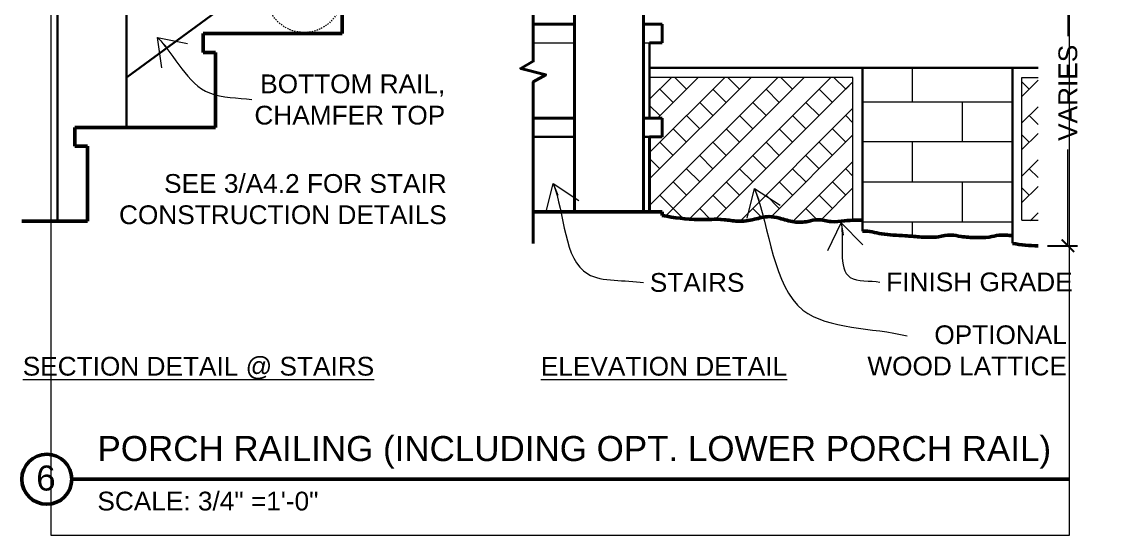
# Model space of a CAD drawing. Header units: inches. Extents: x -4969 to 16721, y 2489 to 24693.
# Drawn here: x 1691.5 to 1778.5, y 3599.8 to 3640.9 of the extents above; entities that cross this region are included whole.
import ezdxf

# ---------------------------------------------------------------- set-up
doc = ezdxf.new("R2010")
doc.units = ezdxf.units.IN
doc.header["$MEASUREMENT"] = 0
doc.linetypes.add('DASHED2', pattern=[0.375, 0.25, -0.125])
doc.layers.get('0').update_dxf_attribs({"lineweight": 5})
doc.layers.add('0-NPLT', color=1, linetype='Continuous', plot=False)
for name, color, linetype, lineweight in [('1', 1, 'Continuous', 9), ('2', 6, 'Continuous', 20), ('3', 3, 'Continuous', 30), ('4', 2, 'Continuous', 40), ('5', 4, 'Continuous', 50), ('A-DIMSx', 7, 'Continuous', 9), ('A-TEXTx', 7, 'Continuous', 20), ('TB-11x17', 7, 'Continuous', 100)]:
    doc.layers.add(name, color=color, linetype=linetype, lineweight=lineweight)
doc.styles.get("Standard").update_dxf_attribs({"font": 'Arial.ttf'})
doc.dimstyles.get("Standard").update_dxf_attribs({"dimtxt": 3, "dimasz": 2, "dimexe": 0.03125, "dimexo": 0.0625, "dimgap": 0.03125, "dimtad": 0, "dimtoh": 1, "dimdec": 4, "dimlfac": 0.99985, "dimzin": 0, "dimdsep": 46, "dimlunit": 4, "dimtxsty": 'Standard', "dimblk": 'ARCHTICK', "dimblk1": 'ARCHTICK', "dimblk2": 'ARCHTICK', "dimcen": 0.09, "dimclrt": 256, "dimadec": 0, "dimazin": 0, "dimtfac": 1, "dimtdec": 4, "dimtofl": 0, "dimtmove": 0, "dimatfit": 3, "dimfxl": 1, "dimtolj": 1, "dimtzin": 0, "dimarcsym": 0})

# ---------------------------------------------------------------- blocks, each defined once
blk = doc.blocks.new('_ArchTick')
at = {"color": 0, "linetype": 'ByBlock', "lineweight": 0, "const_width": 0.15}
blk.add_lwpolyline([(-0.5, -0.5), (0.5, 0.5)], dxfattribs=at)
blk = doc.blocks.new('*D689')
at = {"layer": 'A-DIMSx', "color": 0, "lineweight": -2, "ltscale": 0.1, "transparency": 16777216}
for p, q in [((1773.432, 3647.427), (1775.825, 3647.427)), ((1773.432, 3622.957), (1775.825, 3622.957))]:
    blk.add_line(p, q, dxfattribs=at)
at = {"layer": 'A-DIMSx', "color": 0, "lineweight": 5, "ltscale": 0.1, "transparency": 16777216}
for p, q in [((1775.075, 3647.427), (1775.075, 3639.726)), ((1775.075, 3622.957), (1775.075, 3630.658))]:
    blk.add_line(p, q, dxfattribs=at)
at = {"layer": 'Defpoints', "color": 0, "ltscale": 0.1, "transparency": 16777216}
for p in [(1772.682, 3647.427), (1772.682, 3622.957), (1775.075, 3622.957)]:
    blk.add_point(p, dxfattribs=at)
at = {"layer": 'A-DIMSx', "color": 0, "lineweight": 5, "ltscale": 0.1, "transparency": 16777216}
for p, rotation in [((1775.075, 3647.427), 90), ((1775.075, 3622.957), 270)]:
    blk.add_blockref('_ArchTick', p, dxfattribs=dict(at, rotation=rotation))
at = {"layer": 'A-DIMSx', "ltscale": 0.1, "transparency": 16777216, "insert": (1775.075, 3635.192), "char_height": 1.5, "attachment_point": 5, "rotation": 90}
blk.add_mtext('\\A1;VARIES', dxfattribs=at)

msp = doc.modelspace()

# ---------------------------------------------------------------- linework, layer by layer
at = {"layer": '0-NPLT', "lineweight": 9, "ltscale": 0.1}
msp.add_lwpolyline([(1775.1907591, 3756.9627845), (1693.7923718, 3756.9627845), (1693.7923718, 3599.8218947), (1775.1907591, 3599.8218947)], close=True, dxfattribs=at)
at = {"layer": '1'}
for p, q in [((1762.6452116, 3634.4767288), (1762.6452116, 3637.1767288)), ((1757.8952116, 3636.4267288), (1741.6452116, 3636.4267288)), ((1757.8952116, 3624.99913), (1757.8952116, 3636.4267288)), ((1771.3952116, 3636.4267288), (1772.6820693, 3636.4267288)), ((1771.3952116, 3624.99913), (1771.3952116, 3636.4267288)), ((1758.6452116, 3634.4767288), (1770.6452116, 3634.4767288)), ((1766.6452116, 3631.2767288), (1766.6452116, 3634.4767288)), ((1770.6452116, 3631.2767288), (1758.6452116, 3631.2767288)), ((1762.6452116, 3628.0767288), (1762.6452116, 3631.2767288)), ((1758.6452116, 3628.0767288), (1770.6452116, 3628.0767288)), ((1766.6452116, 3624.8767288), (1766.6452116, 3628.0767288)), ((1758.6452116, 3624.8767288), (1770.6452116, 3624.8767288)), ((1762.6452116, 3623.7184761), (1762.6452116, 3624.8767288)), ((1771.3952116, 3624.99913), (1772.6820693, 3624.99913))]:
    msp.add_line(p, q, dxfattribs=at)
at = {"layer": '1', "ltscale": 0.25}
for p, q in [((1743.3995226, 3636.4267288), (1741.6452116, 3634.6724178)), ((1751.8848039, 3636.4267288), (1741.6452116, 3626.1871365)), ((1749.7634836, 3636.4267288), (1741.6452116, 3628.3084568)), ((1747.6421633, 3636.4267288), (1741.6452116, 3630.4297772)), ((1745.5208429, 3636.4267288), (1742.2708429, 3633.1767288)), ((1754.0061243, 3636.4267288), (1742.9130015, 3625.333606)), ((1744.5831143, 3635.4890003), (1743.6453858, 3636.4267288)), ((1756.1274446, 3636.4267288), (1744.7906782, 3625.0899624)), ((1757.8952116, 3636.0731754), (1746.9003505, 3625.0783144)), ((1748.825755, 3635.4890003), (1747.8880265, 3636.4267288)), ((1753.0683957, 3635.4890003), (1752.1306671, 3636.4267288)), ((1757.3110364, 3635.4890003), (1756.3733078, 3636.4267288)), ((1757.8952116, 3636.0731754), (1757.3110364, 3635.4890003)), ((1771.3952116, 3634.9048251), (1772.6820693, 3636.1916828)), ((1771.3952116, 3636.0731754), (1771.9793868, 3635.4890003)), ((1743.5224542, 3634.4283401), (1742.461794, 3635.4890003)), ((1747.7650949, 3634.4283401), (1746.7044347, 3635.4890003)), ((1752.0077355, 3634.4283401), (1750.9470754, 3635.4890003)), ((1756.2503762, 3634.4283401), (1755.1897161, 3635.4890003)), ((1742.461794, 3633.3676799), (1741.6452116, 3634.1842623)), ((1746.7044347, 3633.3676799), (1745.6437745, 3634.4283401)), ((1750.9470754, 3633.3676799), (1749.8864152, 3634.4283401)), ((1755.1897161, 3633.3676799), (1754.1290559, 3634.4283401)), ((1745.6437745, 3632.3070198), (1744.5831143, 3633.3676799)), ((1749.8864152, 3632.3070198), (1748.825755, 3633.3676799)), ((1757.8952116, 3633.9518551), (1748.8667956, 3624.9234392)), ((1754.1290559, 3632.3070198), (1753.0683957, 3633.3676799)), ((1757.8952116, 3632.7835047), (1757.3110364, 3633.3676799)), ((1771.3952116, 3632.7835047), (1772.6820693, 3634.0703625)), ((1771.9793868, 3633.3676799), (1772.6820693, 3632.6649974)), ((1744.5831143, 3631.2463596), (1743.5224542, 3632.3070198)), ((1748.825755, 3631.2463596), (1747.7650949, 3632.3070198)), ((1757.8952116, 3631.8305348), (1751.3536832, 3625.2890064)), ((1753.0683957, 3631.2463596), (1752.0077355, 3632.3070198)), ((1757.3110364, 3631.2463596), (1756.2503762, 3632.3070198)), ((1771.3952116, 3630.6621844), (1772.6820693, 3631.9490421)), ((1771.3952116, 3631.8305348), (1771.9793868, 3631.2463596)), ((1743.5224542, 3630.1856994), (1742.461794, 3631.2463596)), ((1747.7650949, 3630.1856994), (1746.7044347, 3631.2463596)), ((1752.0077355, 3630.1856994), (1750.9470754, 3631.2463596)), ((1756.2503762, 3630.1856994), (1755.1897161, 3631.2463596)), ((1742.461794, 3629.1250392), (1741.6452116, 3629.9416217)), ((1746.7044347, 3629.1250392), (1745.6437745, 3630.1856994)), ((1750.9470754, 3629.1250392), (1749.8864152, 3630.1856994)), ((1755.1897161, 3629.1250392), (1754.1290559, 3630.1856994)), ((1771.3952116, 3628.5408641), (1772.6820693, 3629.8277218)), ((1745.6437745, 3628.0643791), (1744.5831143, 3629.1250392)), ((1749.8864152, 3628.0643791), (1748.825755, 3629.1250392)), ((1754.1290559, 3628.0643791), (1753.0683957, 3629.1250392)), ((1757.8952116, 3629.7092144), (1753.073582, 3624.8875849)), ((1757.8952116, 3628.5408641), (1757.3110364, 3629.1250392)), ((1771.9793868, 3629.1250392), (1772.6820693, 3628.4223567)), ((1744.5831143, 3627.0037189), (1743.5224542, 3628.0643791)), ((1748.825755, 3627.0037189), (1747.7650949, 3628.0643791)), ((1753.0683957, 3627.0037189), (1752.0077355, 3628.0643791)), ((1757.3110364, 3627.0037189), (1756.2503762, 3628.0643791)), ((1757.8952116, 3627.5878941), (1755.34184, 3625.0345225)), ((1771.3952116, 3626.4195437), (1772.6820693, 3627.7064015)), ((1771.3952116, 3627.5878941), (1771.9793868, 3627.0037189)), ((1744.3321173, 3625.1333956), (1742.461794, 3627.0037189)), ((1747.7650949, 3625.9430587), (1746.7044347, 3627.0037189)), ((1752.0077355, 3625.9430587), (1750.9470754, 3627.0037189)), ((1756.2503762, 3625.9430587), (1755.1897161, 3627.0037189)), ((1735.6452116, 3625.6767288), (1741.1452116, 3625.6767288)), ((1743.5224542, 3625.9430587), (1742.9130015, 3625.333606)), ((1746.5140403, 3625.072793), (1745.6437745, 3625.9430587)), ((1750.6081218, 3625.2213521), (1749.8864152, 3625.9430587)), ((1755.0331868, 3625.0389278), (1754.1290559, 3625.9430587)), ((1772.0561285, 3624.9591403), (1772.6820693, 3625.5850811))]:
    msp.add_line(p, q, dxfattribs=at)
at = {"layer": '1', "linetype": 'DASHED2', "ltscale": 0.25}
msp.add_circle((1714.0312091, 3643.0133461), 3, dxfattribs=at)
at = {"layer": '2', "ltscale": 0.1}
for p, q in [((1732.3408751, 3639.1767288), (1735.6452116, 3639.1767288)), ((1741.1452116, 3639.1767288), (1741.6452116, 3639.1767288))]:
    msp.add_line(p, q, dxfattribs=at)
at = {"layer": '3', "ltscale": 0.25}
for p, q in [((1694.331217, 3624.9267288), (1694.331217, 3672.9267288)), ((1699.831217, 3632.4267288), (1699.831217, 3672.9267288)), ((1717.081217, 3649.0451939), (1699.831217, 3636.4232427)), ((1741.6452116, 3633.1767288), (1741.1452116, 3633.1767288))]:
    msp.add_line(p, q, dxfattribs=at)
at = {"layer": '3'}
for p, q in [((1741.6452116, 3633.1767288), (1741.6452116, 3639.1767288)), ((1772.6820693, 3637.1767288), (1741.6452116, 3637.1767288)), ((1758.6452116, 3624.1267288), (1758.6452116, 3637.1767288)), ((1770.6452116, 3623.1657886), (1770.6452116, 3637.1767288))]:
    msp.add_line(p, q, dxfattribs=at)
at = {"layer": '3', "ltscale": 0.1}
for p, q in [((1735.6452116, 3631.6767288), (1732.3408751, 3631.6767288)), ((1741.6452116, 3631.6767288), (1741.1452116, 3631.6767288))]:
    msp.add_line(p, q, dxfattribs=at)
at = {"layer": '4', "ltscale": 0.25}
for p, q in [((1735.6452116, 3625.6767288), (1735.6452116, 3672.9267288)), ((1741.1452116, 3672.9267288), (1741.1452116, 3625.6767288))]:
    msp.add_line(p, q, dxfattribs=at)
at = {"layer": '4'}
for p, q in [((1735.6452116, 3640.6767288), (1732.3408751, 3640.6767288)), ((1742.6452116, 3640.6767288), (1741.1452116, 3640.6767288)), ((1742.6452116, 3640.6767288), (1742.6452116, 3639.1767288)), ((1742.6452116, 3639.1767288), (1741.6452116, 3639.1767288)), ((1735.6452116, 3633.1767288), (1732.3408751, 3633.1767288)), ((1742.6452116, 3633.1767288), (1741.1452116, 3633.1767288)), ((1742.6452116, 3633.1767288), (1742.6452116, 3631.6767288)), ((1742.6452116, 3631.6767288), (1741.6452116, 3631.6767288)), ((1741.6452116, 3625.6767288), (1741.6452116, 3631.6767288))]:
    msp.add_line(p, q, dxfattribs=at)
at = {"layer": '4', "ltscale": 0.25, "flags": 128}
msp.add_lwpolyline([(1732.3408751, 3623.145725), (1732.3408751, 3636.0593694), (1733.3408751, 3636.6367197), (1731.3408751, 3637.1367197), (1732.3408751, 3637.71407), (1732.3408751, 3649.3791758)], dxfattribs=at)
at = {"layer": '5'}
for p, q in [((1717.0812169, 3639.9267288), (1717.0812177, 3645.9267288)), ((1705.956217, 3639.9267288), (1717.0812169, 3639.9267288)), ((1705.956217, 3638.4267288), (1705.956217, 3639.9267288)), ((1706.956217, 3638.4267288), (1705.956217, 3638.4267288)), ((1706.956217, 3632.4267288), (1706.956217, 3638.4267288)), ((1695.706217, 3632.4267288), (1706.956217, 3632.4267288)), ((1695.706217, 3630.9267288), (1695.706217, 3632.4267288)), ((1696.706217, 3630.9267288), (1695.706217, 3630.9267288)), ((1696.706217, 3624.9267288), (1696.706217, 3630.9267288)), ((1742.6452116, 3625.6767288), (1732.3408751, 3625.6767288)), ((1742.6452116, 3625.3767288), (1742.6452116, 3625.6767288)), ((1696.706217, 3624.9267288), (1691.4668597, 3624.9267288))]:
    msp.add_line(p, q, dxfattribs=at)
at = {"layer": '5', "ltscale": 0.1}
msp.add_line((1695.4668597, 3604.29416), (1775.1848907, 3604.29416), dxfattribs=at)
msp.add_circle((1693.4668597, 3604.29416), 2, dxfattribs=at)
at = {"layer": '5'}
for points, knots in [([(1742.6452116, 3625.3767288), (1743.6141075, 3625.2202838), (1745.2544879, 3624.955416), (1747.2838961, 3625.1489209), (1748.7604016, 3624.8541883), (1749.9671846, 3625.0293457), (1751.06269, 3625.3783764), (1752.1457248, 3625.1565237), (1753.1433414, 3624.7977764), (1754.1988236, 3624.8543097), (1755.1690181, 3625.1523392), (1756.1413761, 3624.8069516), (1757.154623, 3624.9697955), (1757.9830464, 3625.0078124), (1758.46324, 3625.0046349), (1758.6452116, 3625.0034308)], [0, 0, 0, 0, 2.9323158392, 4.9645308026, 6.057871753, 7.4041715039, 8.5838365673, 9.4331112214, 10.6559290658, 11.7448241564, 12.5421273555, 13.6355212035, 14.6865432591, 15.5809055773, 16.126635363, 16.126635363, 16.126635363, 16.126635363]), ([(1758.6452116, 3624.1267288), (1759.2080704, 3624.1740856), (1760.1469865, 3623.8245056), (1761.8516667, 3623.7889734), (1763.3275178, 3623.6588552), (1764.555233, 3623.5900432), (1765.6669989, 3623.903624), (1766.6542157, 3623.6524284), (1767.6720185, 3623.6123365), (1768.6973766, 3623.6049825), (1769.6613704, 3623.8651732), (1770.2862002, 3623.8023643), (1770.6452116, 3623.7623962)], [0, 0, 0, 0, 1.6783925763, 3.483630322, 4.5769712725, 6.123192334, 7.1486998183, 7.9498657731, 9.1208240406, 10.2097191312, 11.0070223303, 12.0804037826, 12.0804037826, 12.0804037826, 12.0804037826])]:
    msp.add_open_spline(points, degree=3, knots=knots, dxfattribs=at)
msp.add_open_spline([(1770.6452116, 3623.1385012), (1771.3250041, 3623.0494014), (1772.0047967, 3622.9603016), (1772.6820693, 3622.9569545)], degree=3, dxfattribs=at)

# ---------------------------------------------------------------- texts
at = {"ltscale": 0.1, "char_height": 2}
for s, insert, width, attachment_point in [('PORCH RAILING (INCLUDING OPT. LOWER PORCH RAIL)', (1697.5168087, 3607.7512112), 156.107329603, 1), ('{6}', (1693.3979823, 3604.3800824), 5.575289045, 5)]:
    msp.add_mtext(s, dxfattribs=dict(at, insert=insert, width=width, attachment_point=attachment_point))
at = {"layer": 'A-TEXTx', "ltscale": 0.5, "char_height": 1.5}
for s, insert, attachment_point in [('{BOTTOM RAIL,\\P CHAMFER TOP}', (1725.3068891, 3634.6464345), 6), ('{STAIRS}', (1741.6564483, 3620.0210186), 4), ('{FINISH GRADE}', (1760.5519414, 3620.0635845), 4), ('{OPTIONAL\\PWOOD LATTICE}', (1774.9920985, 3614.5867621), 6)]:
    msp.add_mtext(s, dxfattribs=dict(at, insert=insert, attachment_point=attachment_point))
at = {"layer": 'A-TEXTx', "color": 152, "ltscale": 0.5, "insert": (1725.4295272, 3626.6829325), "char_height": 1.5, "attachment_point": 6}
msp.add_mtext('{SEE 3/A4.2 FOR STAIR\\PCONSTRUCTION DETAILS}', dxfattribs=at)
at = {"layer": 'A-TEXTx', "ltscale": 0.1, "char_height": 1.5, "width": 156.107329603, "attachment_point": 1}
for s, insert in [('{\\LSECTION DETAIL @ STAIRS\\l }', (1691.5421084, 3614.0825756)), ('{\\LELEVATION DETAIL\\l }', (1732.9501579, 3614.0825756))]:
    msp.add_mtext(s, dxfattribs=dict(at, insert=insert))
at = {"layer": 'TB-11x17', "ltscale": 0.5, "insert": (1697.5063241, 3603.3014376), "char_height": 1.5, "width": 24.358726652, "attachment_point": 1}
msp.add_mtext('{SCALE: 3/4" =1\'-0"}', dxfattribs=at)

# ---------------------------------------------------------------- dimensions: what is measured, and where the dimension line sits
at = {"layer": 'A-DIMSx', "ltscale": 0.1}
dim = msp.add_linear_dim(base=(1775.0749461, 3622.9569545), p1=(1772.6820693, 3647.4267288), p2=(1772.6820693, 3622.9569545), angle=90, text='VARIES', dimstyle='Standard', override={"dimtxt": 1.5, "dimasz": 1, "dimexe": 0.75, "dimexo": 0.75, "dimgap": 0.75, "dimlfac": -47.9928, "dimtmove": 2, "dimlwd": 5}, dxfattribs=at)
dim.commit()
dim.dimension.update_dxf_attribs({"geometry": '*D689', "text_midpoint": (1775.0749461, 3635.1918417)})

# ---------------------------------------------------------------- leaders
at = {"layer": 'A-TEXTx', "path_type": 1, "annotation_type": 0, "has_hookline": 1, "hookline_direction": 0}
for points, text_width in [([(1702.3248163, 3639.6223652), (1706.4620111, 3635.1792608), (1709.8647118, 3634.6464345)], 15.7418145), ([(1733.9445681, 3627.9461793), (1736.7014631, 3620.7114999), (1741.1564483, 3620.0210186)], 7.3649386), ([(1750.0112237, 3627.5468092), (1753.8913479, 3617.8279461), (1762.2209661, 3615.7597214)], 15.8113915), ([(1756.9602017, 3624.7966508), (1757.6729784, 3620.4350388), (1760.0519414, 3620.0635845)], 14.6183492)]:
    msp.add_leader(points, dimstyle='Standard', override={"dimasz": 2, "dimgap": 0.5, "dimldrblk": 'Open90', "dimlwd": -1}, dxfattribs=dict(at, text_width=text_width))

doc.saveas('drawing.dxf')
